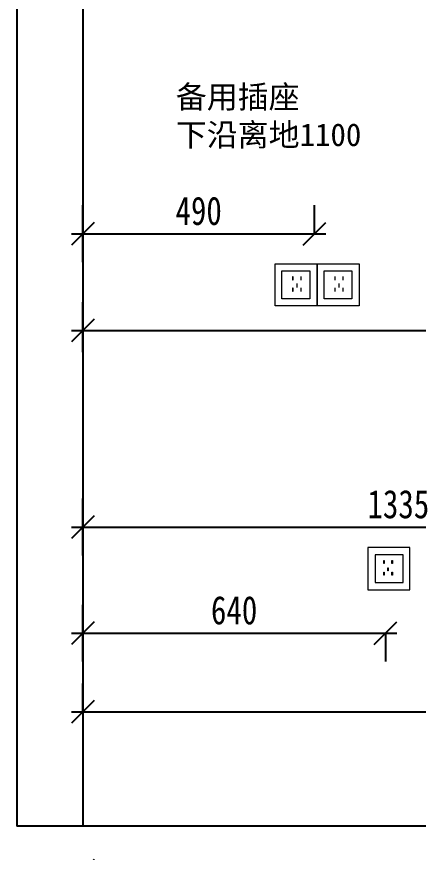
# Model space of a CAD drawing. Header units: millimetres. Extents: x -497855 to 324262, y -590254 to -173602.
# Drawn here: x -487195 to -486345, y -587994 to -586227 of the extents above; entities that cross this region are included whole.
import ezdxf

# ---------------------------------------------------------------- set-up
doc = ezdxf.new("R2010")
doc.units = ezdxf.units.MM
doc.header["$PDMODE"] = 3
doc.linetypes.add('DASH', pattern=[0.35, 0.25, -0.1])
doc.layers.add('HL_000 图签', color=7, linetype='Continuous')
doc.layers.add('水电图层', color=4, linetype='Continuous')
doc.styles.add('HL_黑体', font='simhei.ttf')
doc.styles.add('数、文', font='', dxfattribs={"width": 0.8})
doc.styles.get('数、文').set_extended_font_data('SimSun')
doc.dimstyles.new('60', dxfattribs={"dimscale": 60, "dimtxt": 1, "dimasz": 0.8, "dimexe": 1, "dimexo": 3, "dimgap": 0.3, "dimtad": 1, "dimdec": 0, "dimtxsty": '数、文', "dimblk": 'OBLIQUE', "dimcen": 0.3, "dimdle": 0.4, "dimclrd": 8, "dimclre": 8, "dimclrt": 1, "dimadec": 0, "dimazin": 0, "dimtfac": 1, "dimtdec": 0, "dimtix": 1, "dimtofl": 0, "dimtmove": 1, "dimatfit": 3, "dimldrblk": 'DOT', "dimfxl": 1, "dimfxlon": 1, "dimtolj": 1, "dimarcsym": 0})

# ---------------------------------------------------------------- blocks, each defined once
blk = doc.blocks.new('gg5')
at = {"color": 20, "lineweight": 13}
for points in [[(335080.5, -219540.4), (335169.5, -219540.4), (335169.5, -219451.4), (335080.5, -219451.4)], [(335095.9, -219525.4), (335154.9, -219525.4), (335154.9, -219466.4), (335095.9, -219466.4)], [(335114.2, -219478.7), (335115.2, -219478.7), (335115.2, -219485.2), (335114.2, -219485.2)], [(335131.3, -219478.7), (335132.3, -219478.7), (335132.3, -219485.2), (335131.3, -219485.2)], [(335122.6, -219493.9), (335123.6, -219493.9), (335123.6, -219500.3), (335122.6, -219500.3)], [(335114.2, -219502.9), (335115.2, -219502.9), (335115.2, -219509.4), (335114.2, -219509.4)], [(335131.3, -219502.9), (335132.3, -219502.9), (335132.3, -219509.4), (335131.3, -219509.4)]]:
    blk.add_lwpolyline(points, close=True, dxfattribs=at)
blk = doc.blocks.new('_Oblique')
at = {"color": 0, "linetype": 'ByBlock', "lineweight": -2}
blk.add_line((-0.5, -0.5), (0.5, 0.5), dxfattribs=at)
blk = doc.blocks.new('*D458')
at = {"layer": 'Defpoints', "color": 0}
for p in [(-485720.1, -587305.8), (-485720.1, -587438.1), (-487055.2, -587938.4)]:
    blk.add_point(p, dxfattribs=at)
at = {"layer": '水电图层', "color": 8, "lineweight": -2}
for p, q in [((-487055.2, -587365.8), (-487055.2, -587245.8)), ((-485720.1, -587305.8), (-485720.1, -587245.8)), ((-487079.2, -587305.8), (-485696.1, -587305.8))]:
    blk.add_line(p, q, dxfattribs=at)
at = {"layer": '水电图层', "color": 8, "lineweight": -2, "xscale": 48, "yscale": 48, "zscale": 48, "rotation": 180}
blk.add_blockref('_Oblique', (-487055.2, -587305.8), dxfattribs=at)
at = {"layer": '水电图层', "color": 8, "lineweight": -2, "xscale": 48, "yscale": 48, "zscale": 48}
blk.add_blockref('_Oblique', (-485720.1, -587305.8), dxfattribs=at)
at = {"layer": '水电图层', "color": 1, "insert": (-486387.6, -587257.8), "char_height": 60, "attachment_point": 5, "style": '数、文'}
blk.add_mtext('\\A1;1335', dxfattribs=at)
blk = doc.blocks.new('*D461')
at = {"layer": 'Defpoints', "color": 0}
for p in [(-486565.1, -586685.6), (-486565.1, -586838.4), (-487055.2, -587938.4)]:
    blk.add_point(p, dxfattribs=at)
at = {"layer": '水电图层', "color": 8, "lineweight": -2}
for p, q in [((-487055.2, -586745.6), (-487055.2, -586625.6)), ((-486565.1, -586685.6), (-486565.1, -586625.6)), ((-487079.2, -586685.6), (-486541.1, -586685.6))]:
    blk.add_line(p, q, dxfattribs=at)
at = {"layer": '水电图层', "color": 8, "lineweight": -2, "xscale": 48, "yscale": 48, "zscale": 48, "rotation": 180}
blk.add_blockref('_Oblique', (-487055.2, -586685.6), dxfattribs=at)
at = {"layer": '水电图层', "color": 8, "lineweight": -2, "xscale": 48, "yscale": 48, "zscale": 48}
blk.add_blockref('_Oblique', (-486565.1, -586685.6), dxfattribs=at)
at = {"layer": '水电图层', "color": 1, "insert": (-486810.1, -586637.6), "char_height": 60, "attachment_point": 5, "style": '数、文'}
blk.add_mtext('\\A1;490', dxfattribs=at)
blk = doc.blocks.new('*D462')
at = {"layer": 'Defpoints', "color": 0}
for p in [(-486415.1, -587438.4), (-486415.1, -587530.1), (-487055.2, -587938.4)]:
    blk.add_point(p, dxfattribs=at)
at = {"layer": '水电图层', "color": 8, "lineweight": -2}
for p, q in [((-487055.2, -587590.1), (-487055.2, -587470.1)), ((-487079.2, -587530.1), (-486391.1, -587530.1)), ((-486415.1, -587530.1), (-486415.1, -587590.1))]:
    blk.add_line(p, q, dxfattribs=at)
at = {"layer": '水电图层', "color": 8, "lineweight": -2, "xscale": 48, "yscale": 48, "zscale": 48, "rotation": 180}
blk.add_blockref('_Oblique', (-487055.2, -587530.1), dxfattribs=at)
at = {"layer": '水电图层', "color": 8, "lineweight": -2, "xscale": 48, "yscale": 48, "zscale": 48}
blk.add_blockref('_Oblique', (-486415.1, -587530.1), dxfattribs=at)
at = {"layer": '水电图层', "color": 1, "insert": (-486735.1, -587482.1), "char_height": 60, "attachment_point": 5, "style": '数、文'}
blk.add_mtext('\\A1;640', dxfattribs=at)
blk = doc.blocks.new('*D463')
at = {"layer": 'Defpoints', "color": 0}
for p in [(-484505.2, -586838.4), (-484505.2, -586890.3), (-487055.2, -587116.4)]:
    blk.add_point(p, dxfattribs=at)
at = {"layer": '水电图层', "color": 8, "lineweight": -2}
for p, q in [((-487055.2, -586936.4), (-487055.2, -586830.3)), ((-487079.2, -586890.3), (-484481.2, -586890.3)), ((-484505.2, -586890.3), (-484505.2, -586950.3))]:
    blk.add_line(p, q, dxfattribs=at)
at = {"layer": '水电图层', "color": 8, "lineweight": -2, "xscale": 48, "yscale": 48, "zscale": 48, "rotation": 180}
blk.add_blockref('_Oblique', (-487055.2, -586890.3), dxfattribs=at)
at = {"layer": '水电图层', "color": 8, "lineweight": -2, "xscale": 48, "yscale": 48, "zscale": 48}
blk.add_blockref('_Oblique', (-484505.2, -586890.3), dxfattribs=at)
at = {"layer": '水电图层', "color": 1, "insert": (-485780.2, -586842.3), "char_height": 60, "attachment_point": 5, "style": '数、文'}
blk.add_mtext('\\A1;2550', dxfattribs=at)
blk = doc.blocks.new('*D464')
at = {"layer": 'Defpoints', "color": 0}
for p in [(-487055.2, -587938.4), (-484105.1, -587938.4), (-484105.1, -588033.1)]:
    blk.add_point(p, dxfattribs=at)
at = {"layer": '水电图层', "color": 8, "lineweight": -2}
for p, q in [((-487079.2, -588033.1), (-484081.1, -588033.1)), ((-487055.2, -588033.1), (-487055.2, -588093.1)), ((-484105.1, -588033.1), (-484105.1, -588093.1))]:
    blk.add_line(p, q, dxfattribs=at)
at = {"layer": '水电图层', "color": 8, "lineweight": -2, "xscale": 48, "yscale": 48, "zscale": 48, "rotation": 180}
blk.add_blockref('_Oblique', (-487055.2, -588033.1), dxfattribs=at)
at = {"layer": '水电图层', "color": 8, "lineweight": -2, "xscale": 48, "yscale": 48, "zscale": 48}
blk.add_blockref('_Oblique', (-484105.1, -588033.1), dxfattribs=at)
at = {"layer": '水电图层', "color": 1, "insert": (-485580.1, -587985.1), "char_height": 60, "attachment_point": 5, "style": '数、文'}
blk.add_mtext('\\A1;2950', dxfattribs=at)
blk = doc.blocks.new('*D465')
at = {"layer": 'Defpoints', "color": 0}
for p in [(-484055.2, -587438.4), (-487055.2, -587707.7), (-484055.2, -587696.8)]:
    blk.add_point(p, dxfattribs=at)
at = {"layer": '水电图层', "color": 8, "lineweight": -2}
for p, q in [((-487055.2, -587696.8), (-487055.2, -587636.8)), ((-484055.2, -587636.8), (-484055.2, -587756.8)), ((-487079.2, -587696.8), (-484031.2, -587696.8))]:
    blk.add_line(p, q, dxfattribs=at)
at = {"layer": '水电图层', "color": 8, "lineweight": -2, "xscale": 48, "yscale": 48, "zscale": 48, "rotation": 180}
blk.add_blockref('_Oblique', (-487055.2, -587696.8), dxfattribs=at)
at = {"layer": '水电图层', "color": 8, "lineweight": -2, "xscale": 48, "yscale": 48, "zscale": 48}
blk.add_blockref('_Oblique', (-484055.2, -587696.8), dxfattribs=at)
at = {"layer": '水电图层', "color": 1, "insert": (-485555.2, -587648.8), "char_height": 60, "attachment_point": 5, "style": '数、文'}
blk.add_mtext('\\A1;3000', dxfattribs=at)

msp = doc.modelspace()

# ---------------------------------------------------------------- linework, layer by layer
at = {"layer": '水电图层', "color": 2}
for p, q in [((-487195.15, -585418.45), (-487195.15, -587938.45)), ((-487055.15, -585538.45), (-487055.15, -587938.45)), ((-482555.15, -587938.45), (-487195.15, -587938.45))]:
    msp.add_line(p, q, dxfattribs=at)

# ---------------------------------------------------------------- block references
at = {"layer": '水电图层', "color": 0, "linetype": 'DASH', "xscale": -1}
for p in [(-151478.95, -367298.01), (-151389.95, -367298.01)]:
    msp.add_blockref('gg5', p, dxfattribs=at)
at = {"layer": '水电图层', "color": 0, "linetype": 'DASH'}
msp.add_blockref('gg5', (-821532.66, -367898.01), dxfattribs=at)

# ---------------------------------------------------------------- texts
at = {"layer": 'HL_000 图签', "color": 84, "insert": (-486858.48, -586372.32), "char_height": 48, "width": 1400.1884, "attachment_point": 1, "style": 'HL_黑体'}
msp.add_mtext('{\\fSimSun|b0|i0|c134|p2;备用插座\\P下沿离地1100}', dxfattribs=at)

# ---------------------------------------------------------------- dimensions: what is measured, and where the dimension line sits
at = {"layer": '水电图层', "color": 255}
for base, p1, p2, picture, middle in [((-486565.11, -586685.63), (-487055.15, -587938.45), (-486565.11, -586838.45), '*D461', (-486810.13, -586637.63)), ((-484505.17, -586890.34), (-487055.15, -587116.36), (-484505.17, -586838.45), '*D463', (-485780.16, -586842.34)), ((-485720.14, -587305.78), (-487055.15, -587938.45), (-485720.14, -587438.09), '*D458', (-486387.64, -587257.78)), ((-486415.104, -587530.06), (-487055.15, -587938.4476), (-486415.104, -587438.4476), '*D462', (-486735.127, -587482.06)), ((-484055.17, -587696.77), (-487055.15, -587707.71), (-484055.17, -587438.45), '*D465', (-485555.16, -587648.77)), ((-484105.11, -588033.1), (-487055.15, -587938.45), (-484105.11, -587938.45), '*D464', (-485580.13, -587985.1))]:
    dim = msp.add_linear_dim(base=base, p1=p1, p2=p2, dimstyle='60', override={"dimdec": 1, "dimtdec": 1}, dxfattribs=at)
    dim.commit()
    dim.dimension.update_dxf_attribs({"geometry": picture, "text_midpoint": middle})

doc.saveas('drawing.dxf')
